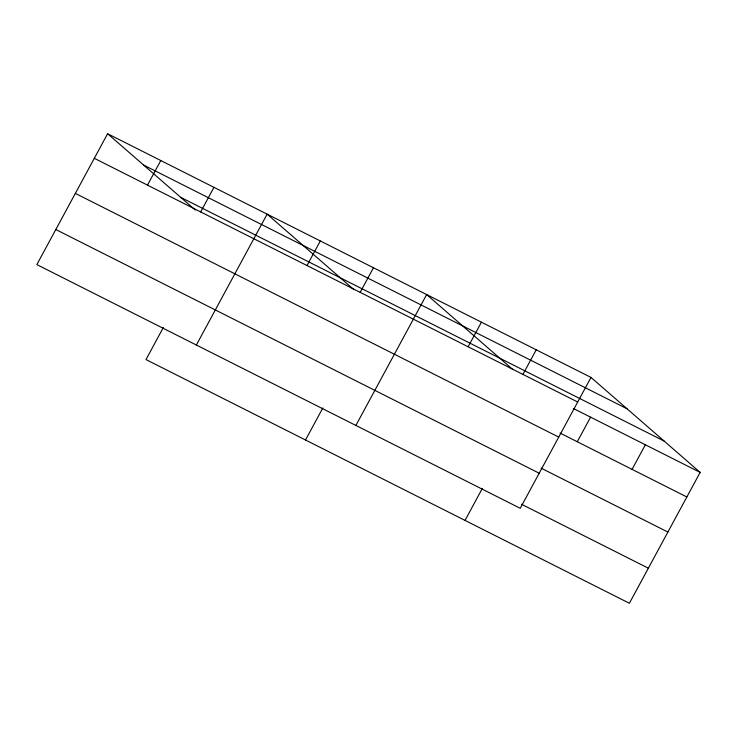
<?xml version="1.0" encoding="UTF-8"?>
<svg xmlns="http://www.w3.org/2000/svg" width="737" height="737" viewBox="0 0 737 737"><rect width="100%" height="100%" fill="white"/><g stroke="black" fill="none" stroke-linecap="round" stroke-linejoin="round"><path stroke-width="1.11" d="M107.611 133.729L36.85 264.601L520.239 508.3L591 377.427L107.611 133.729L195.323 210.045M147.492 185.125L160.786 160.537M200.657 211.934L213.96 187.345M163.338 327.504L146 359.573L629.389 603.271L700.15 472.399L591 377.427M196.364 345.027L267.126 214.154L353.981 289.715M307.007 265.55L320.3 240.962M360.181 292.359L373.475 267.761M305.514 439.989L322.861 407.92M355.888 425.442L426.649 294.57L512.639 369.394M468.133 346.786L481.436 322.189M522.92 374.405L536.214 349.808M465.038 520.414L482.376 488.345M577.283 441.749L590.586 417.16M632.07 469.368L645.363 444.78M143.632 165.07L627.021 408.768M180.74 197.359L664.129 441.058M94.318 158.317L577.707 402.024M573.34 408.464L700.15 472.399M560.037 433.052L686.856 496.987M75.349 193.389L558.738 437.096M541.078 468.124L667.888 532.059M55.819 229.529L539.198 473.228M521.538 504.265L648.348 568.199"/></g></svg>
